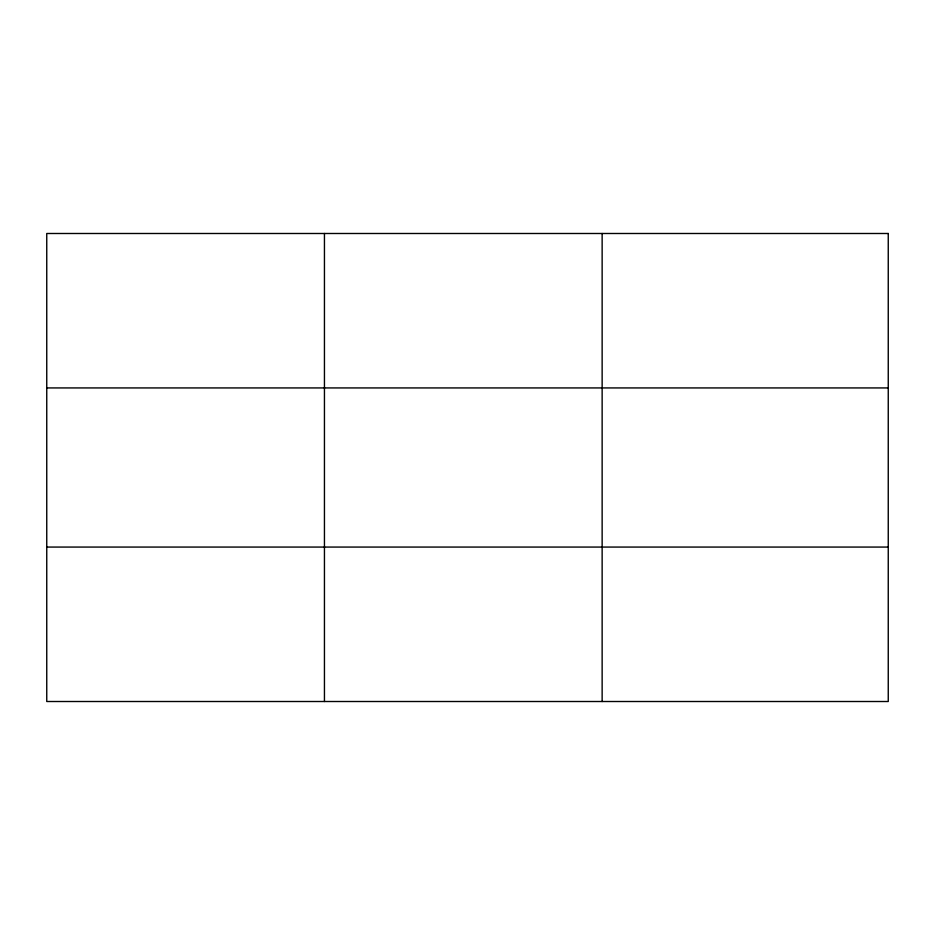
<?xml version="1.0" encoding="UTF-8"?>
<svg xmlns="http://www.w3.org/2000/svg" width="935" height="935" viewBox="0 0 935 935"><rect width="100%" height="100%" fill="white"/><g stroke="black" fill="none" stroke-linecap="round" stroke-linejoin="round"><path stroke-width="1.4" d="M324.445 701.507L324.445 233.493M602.14 701.507L602.14 233.493M46.75 387.932L888.25 387.932M46.75 547.068L888.25 547.068M888.25 233.493L888.25 701.507L46.75 701.507L46.75 233.493L888.25 233.493"/></g></svg>
